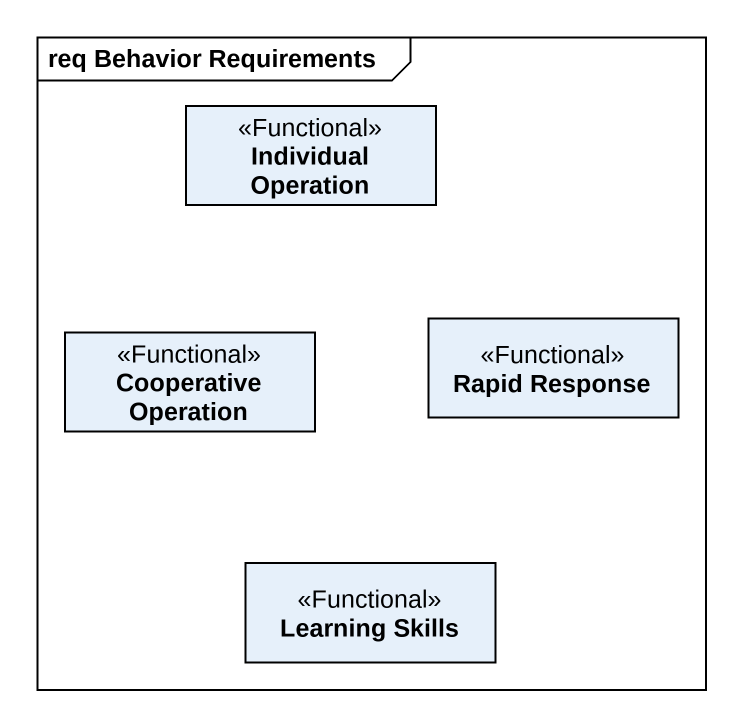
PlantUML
@startuml
mainframe req Behavior Requirements
hide circle
hide empty members
class "Individual Operation" as Individual_Operation <<Functional>>
class "Cooperative Operation" as Cooperative_Operation <<Functional>>
class "Rapid Response" as Rapid_Response <<Functional>>
class "Learning Skills" as Learning_Skills <<Functional>>
@enduml
